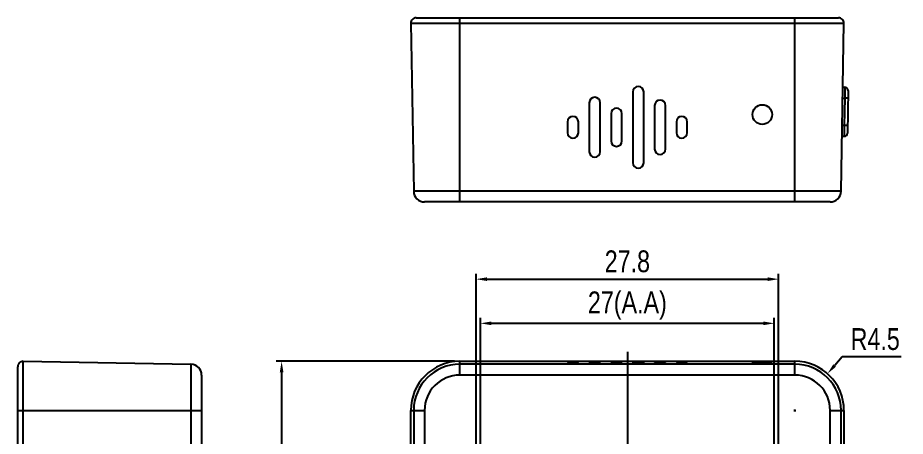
# Model space of a CAD drawing. Header units: millimetres. Extents: x 135 to 308, y 178 to 291.
# Drawn here: x 135.2 to 216.8, y 252.9 to 291.3 of the extents above; entities that cross this region are included whole.
import ezdxf

# ---------------------------------------------------------------- set-up
doc = ezdxf.new("R2010")
doc.units = ezdxf.units.MM
doc.header["$LTSCALE"] = 0.5
doc.header["$PDMODE"] = 3
doc.header["$PDSIZE"] = 0.3125
doc.linetypes.add('CENTER', pattern=[50.8, 31.75, -6.35, 6.35, -6.35])
doc.layers.get('0').update_dxf_attribs({"linetype": 'CONTINUOUS'})
doc.layers.get('Defpoints').update_dxf_attribs({"linetype": 'CONTINUOUS'})
doc.layers.add('dim', color=6, linetype='CONTINUOUS')
doc.styles.get("Standard").update_dxf_attribs({"font": 'txt', "width": 0.8})
doc.dimstyles.get("Standard").update_dxf_attribs({"dimtxt": 2, "dimasz": 1, "dimexe": 0.5, "dimexo": 0.5, "dimtad": 1, "dimtoh": 1, "dimdec": 1, "dimdsep": 46, "dimtxsty": 'Standard', "dimblk1": '_FILLED', "dimblk2": '_FILLED', "dimcen": 0.09, "dimazin": 2, "dimtp": 0.01, "dimtm": 0.01, "dimtfac": 1, "dimtofl": 0, "dimtmove": 0, "dimatfit": 3, "dimfxl": 1, "dimtolj": 1, "dimarcsym": 0})

# ---------------------------------------------------------------- blocks, each defined once
blk = doc.blocks.new('*D2')
at = {"layer": 'Defpoints', "color": 0, "linetype": 'CENTER'}
for p in [(175.861, 259.771), (159.485, 206.767), (175.861, 206.767)]:
    blk.add_point(p, dxfattribs=at)
at = {"layer": 'dim', "color": 0, "lineweight": -2}
for p, q in [((175.361, 259.771), (158.985, 259.771)), ((159.485, 258.771), (159.485, 207.767)), ((175.361, 206.767), (158.985, 206.767))]:
    blk.add_line(p, q, dxfattribs=at)
at = {"layer": 'dim', "color": 0, "linetype": 'CENTER'}
for points in [[(159.652, 258.771), (159.318, 258.771), (159.485, 259.771)], [(159.318, 207.767), (159.652, 207.767), (159.485, 206.767)]]:
    blk.add_solid(points, dxfattribs=at)
at = {"layer": 'dim', "color": 0, "linetype": 'CENTER', "insert": (157.86, 233.643), "char_height": 2, "attachment_point": 5, "rotation": 90}
blk.add_mtext('\\A1;53', dxfattribs=at)
blk = doc.blocks.new('_FILLED')
at = {"color": 0, "linetype": 'ByBlock'}
blk.add_solid([(0, 0), (-1, 0.167), (-1, -0.167)], dxfattribs=at)
blk = doc.blocks.new('*D5')
at = {"layer": 'Defpoints', "color": 0, "linetype": 'CENTER'}
for p in [(177.761, 263.255), (177.761, 248.469), (204.761, 248.469)]:
    blk.add_point(p, dxfattribs=at)
at = {"layer": 'dim', "color": 0, "lineweight": -2}
for p, q in [((177.761, 248.969), (177.761, 263.755)), ((204.761, 248.969), (204.761, 263.755)), ((203.761, 263.255), (178.761, 263.255))]:
    blk.add_line(p, q, dxfattribs=at)
at = {"layer": 'dim', "color": 0, "linetype": 'CENTER'}
for points in [[(178.761, 263.422), (178.761, 263.089), (177.761, 263.255)], [(203.761, 263.089), (203.761, 263.422), (204.761, 263.255)]]:
    blk.add_solid(points, dxfattribs=at)
at = {"layer": 'dim', "color": 0, "linetype": 'CENTER', "insert": (191.261, 264.88), "char_height": 2, "attachment_point": 5}
blk.add_mtext('\\A1;27(A.A)', dxfattribs=at)
blk = doc.blocks.new('*D8')
at = {"layer": 'Defpoints', "color": 0, "linetype": 'CENTER'}
for p in [(205.161, 267.309), (177.361, 248.119), (205.161, 248.119)]:
    blk.add_point(p, dxfattribs=at)
at = {"layer": 'dim', "color": 0, "lineweight": -2}
for p, q in [((177.361, 248.619), (177.361, 267.809)), ((205.161, 248.619), (205.161, 267.809)), ((178.361, 267.309), (204.161, 267.309))]:
    blk.add_line(p, q, dxfattribs=at)
at = {"layer": 'dim', "color": 0, "linetype": 'CENTER'}
for points in [[(178.361, 267.475), (178.361, 267.142), (177.361, 267.309)], [(204.161, 267.142), (204.161, 267.475), (205.161, 267.309)]]:
    blk.add_solid(points, dxfattribs=at)
at = {"layer": 'dim', "color": 0, "linetype": 'CENTER', "insert": (191.261, 268.934), "char_height": 2, "attachment_point": 5}
blk.add_mtext('\\A1;27.8', dxfattribs=at)
blk = doc.blocks.new('*D10')
at = {"layer": 'Defpoints', "color": 0, "linetype": 'CENTER'}
for p in [(209.649, 258.636), (206.661, 255.269)]:
    blk.add_point(p, dxfattribs=at)
at = {"layer": 'dim', "color": 0, "lineweight": -2}
for p, q in [((211.012, 260.173), (210.312, 259.384)), ((216.437, 260.173), (211.012, 260.173)), ((206.661, 255.179), (206.661, 255.359)), ((206.571, 255.269), (206.751, 255.269))]:
    blk.add_line(p, q, dxfattribs=at)
at = {"layer": 'dim', "color": 0, "linetype": 'CENTER'}
blk.add_solid([(210.188, 259.495), (210.437, 259.273), (209.649, 258.636)], dxfattribs=at)
at = {"layer": 'dim', "color": 0, "linetype": 'CENTER', "insert": (214.037, 261.798), "char_height": 2, "attachment_point": 5}
blk.add_mtext('\\A1;R4.5', dxfattribs=at)

msp = doc.modelspace()

# ---------------------------------------------------------------- linework, layer by layer
at = {"linetype": 'Continuous'}
for p, q in [((171.859, 291.299), (210.662, 291.299)), ((175.861, 274.399), (175.861, 291.299)), ((206.661, 274.399), (206.661, 291.299)), ((171.359, 290.791), (171.628, 275.382)), ((171.359, 290.791), (211.162, 290.791)), ((210.893, 275.382), (211.162, 290.791)), ((211.06, 284.919), (211.255, 284.919)), ((211.255, 284.919), (211.242, 283.919)), ((191.761, 284.499), (191.761, 277.999)), ((192.761, 277.999), (192.761, 284.499)), ((211.042, 283.919), (211.242, 283.919)), ((211.242, 283.919), (211.199, 281.419)), ((211.542, 283.914), (211.242, 283.919)), ((211.555, 284.614), (211.487, 280.714)), ((187.761, 283.499), (187.761, 278.999)), ((188.761, 278.999), (188.761, 283.499)), ((193.761, 283.249), (193.761, 279.249)), ((194.761, 279.249), (194.761, 283.249)), ((189.761, 282.499), (189.761, 279.999)), ((190.761, 279.999), (190.761, 282.499)), ((185.761, 281.749), (185.761, 280.749)), ((186.761, 280.749), (186.761, 281.749)), ((195.761, 281.749), (195.761, 280.749)), ((196.761, 280.749), (196.761, 281.749)), ((211.199, 281.419), (210.999, 281.419)), ((211.199, 281.419), (211.187, 280.419)), ((211.499, 281.414), (211.199, 281.419)), ((210.981, 280.419), (211.187, 280.419)), ((210.893, 275.382), (171.628, 275.382)), ((209.894, 274.399), (172.628, 274.399)), ((135.747, 206.767), (135.747, 259.771)), ((135.747, 259.771), (151.156, 259.502)), ((151.156, 259.502), (151.156, 207.036)), ((175.861, 258.502), (175.861, 259.771)), ((175.861, 259.771), (206.661, 259.771)), ((206.661, 259.502), (175.861, 259.502)), ((185.761, 259.613), (185.761, 259.595)), ((186.761, 259.595), (186.761, 259.613)), ((187.761, 259.643), (187.761, 259.565)), ((188.761, 259.565), (188.761, 259.643)), ((189.761, 259.626), (189.761, 259.582)), ((190.761, 259.582), (190.761, 259.626)), ((191.761, 259.661), (191.761, 259.547)), ((192.761, 259.547), (192.761, 259.661)), ((193.761, 259.639), (193.761, 259.569)), ((194.761, 259.569), (194.761, 259.639)), ((195.761, 259.613), (195.761, 259.595)), ((196.761, 259.595), (196.761, 259.613)), ((206.661, 258.502), (206.661, 259.771)), ((135.239, 207.267), (135.239, 259.271)), ((152.139, 258.502), (152.139, 208.036)), ((206.661, 258.502), (175.861, 258.502)), ((135.239, 255.269), (152.139, 255.269)), ((171.359, 211.269), (171.359, 255.269)), ((171.359, 255.269), (172.628, 255.269)), ((171.628, 255.269), (171.628, 211.269)), ((172.628, 255.269), (172.628, 211.269)), ((209.894, 211.269), (209.894, 255.269)), ((209.894, 255.269), (211.162, 255.269)), ((210.893, 211.269), (210.893, 255.269)), ((211.162, 255.269), (211.162, 231.519))]:
    msp.add_line(p, q, dxfattribs=at)
msp.add_circle((203.661, 282.418), 0.9, dxfattribs=at)
for centre, radius, start, end in [((171.859, 290.799), 0.5, 90, 181), ((210.662, 290.799), 0.5, 359, 90), ((192.261, 284.499), 0.5, 0, 180), ((211.255, 284.619), 0.3, 359, 90), ((188.261, 283.499), 0.5, 0, 180), ((194.261, 283.249), 0.5, 0, 180), ((186.261, 281.749), 0.5, 0, 180), ((190.261, 282.499), 0.5, 0, 180), ((196.261, 281.749), 0.5, 0, 180), ((186.261, 280.749), 0.5, 180, 360), ((196.261, 280.749), 0.5, 180, 360), ((211.187, 280.719), 0.3, 270, 359), ((190.261, 279.999), 0.5, 180, 360), ((188.261, 278.999), 0.5, 180, 360), ((194.261, 279.249), 0.5, 180, 360), ((192.261, 277.999), 0.5, 180, 360), ((172.628, 275.399), 1, 181, 270), ((209.894, 275.399), 1, 270, 359), ((135.739, 259.271), 0.5, 89, 180), ((151.139, 258.502), 1, 0, 89), ((175.861, 255.269), 4.502, 90, 180), ((175.861, 255.269), 4.233, 90, 180), ((206.661, 255.269), 4.502, 0, 90), ((206.661, 255.269), 4.233, 0, 90), ((175.861, 255.269), 3.233, 90, 180), ((206.661, 255.269), 3.233, 0, 90)]:
    msp.add_arc(centre, radius, start, end, dxfattribs=at)
for centre, start_param, end_param in [((186.261, 259.613), 6.283185, 9.424778), ((186.261, 259.595), -3.141593, 0), ((188.261, 259.643), 0, 3.141593), ((188.261, 259.565), -3.141593, 0), ((190.261, 259.626), 0, 3.141593), ((190.261, 259.582), -3.141593, 0), ((192.261, 259.661), 0, 3.141593), ((192.261, 259.547), -3.141593, 0), ((194.261, 259.639), 0, 3.141593), ((194.261, 259.569), -3.141593, 0), ((196.261, 259.613), 6.283185, 9.424778), ((196.261, 259.595), -3.141593, 0)]:
    msp.add_ellipse(centre, major_axis=(0.5, 0), ratio=0.017455, start_param=start_param, end_param=end_param, dxfattribs=at)
msp.add_ellipse((203.661, 259.624), major_axis=(0.9, 0), ratio=0.017455, dxfattribs=at)
at = {"layer": 'dim', "color": 1, "linetype": 'CENTER'}
msp.add_line((191.261, 260.644), (191.261, 205.365), dxfattribs=at)

# ---------------------------------------------------------------- dimensions: what is measured, and where the dimension line sits
at = {"layer": 'dim'}
dim = msp.add_linear_dim(base=(205.161, 267.309), p1=(177.361, 248.119), p2=(205.161, 248.119), dimstyle='Standard', dxfattribs=at)
dim.commit()
dim.dimension.update_dxf_attribs({"geometry": '*D8', "text_midpoint": (191.261, 268.934)})
dim = msp.add_linear_dim(base=(177.761, 263.255), p1=(204.761, 248.469), p2=(177.761, 248.469), text='<>(A.A)', dimstyle='Standard', override={"dimtxsty": 'Standard'}, dxfattribs=at)
dim.commit()
dim.dimension.update_dxf_attribs({"geometry": '*D5', "text_midpoint": (191.261, 264.88)})
dim = msp.add_radius_dim(center=(206.661, 255.269), mpoint=(209.649, 258.636), dimstyle='Standard', dxfattribs=at)
dim.commit()
dim.dimension.update_dxf_attribs({"geometry": '*D10', "text_midpoint": (211.012, 260.173), "dimtype": 164})
dim = msp.add_linear_dim(base=(159.485, 206.767), p1=(175.861, 259.771), p2=(175.861, 206.767), angle=90, dimstyle='Standard', dxfattribs=at)
dim.commit()
dim.dimension.update_dxf_attribs({"geometry": '*D2', "text_midpoint": (159.485, 233.643), "dimtype": 160})

doc.saveas('drawing.dxf')
